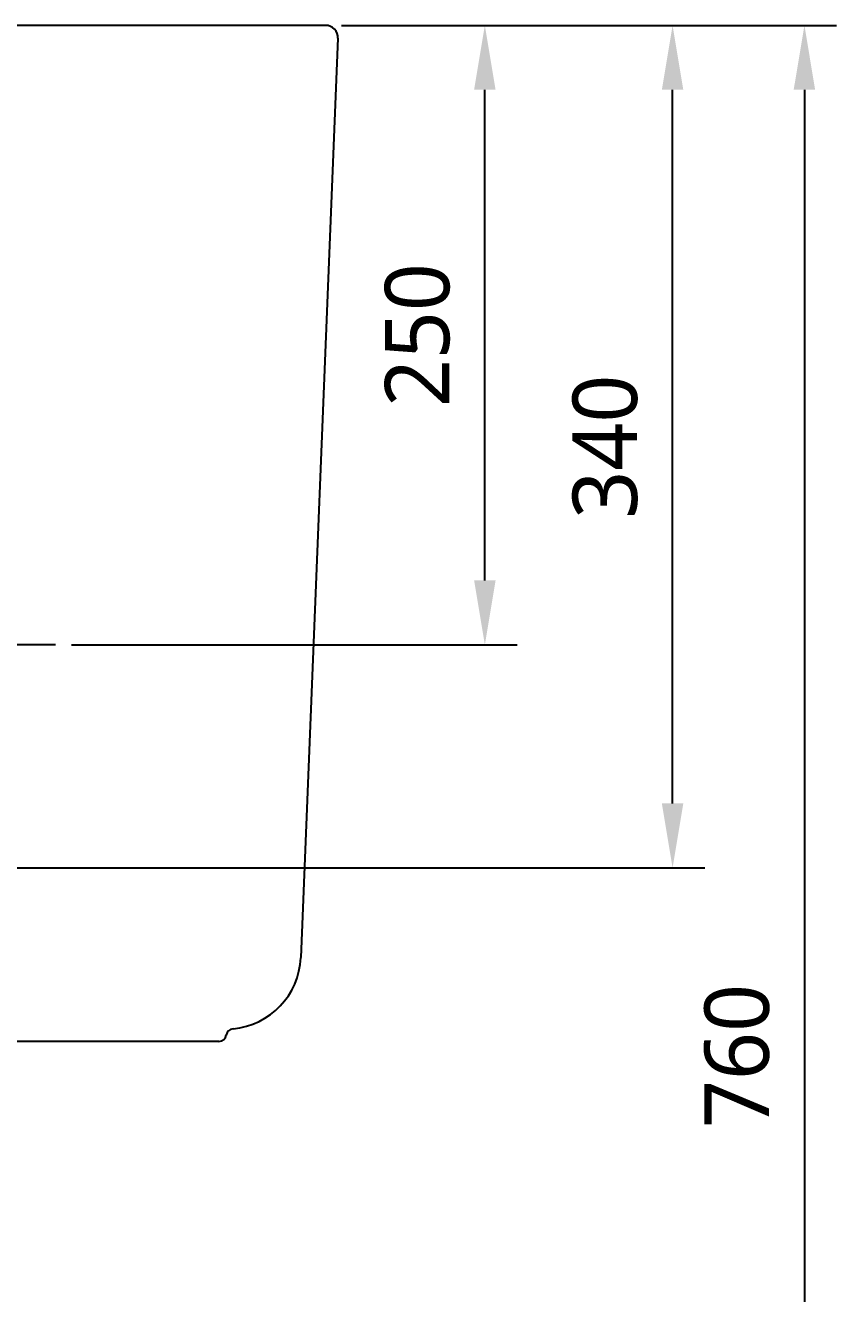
# Model space of a CAD drawing. Extents: x 7158 to 10258, y -4678 to -2578.
# Drawn here: x 8290 to 8617, y -4243 to -3732 of the extents above; entities that cross this region are included whole.
import ezdxf

# ---------------------------------------------------------------- set-up
doc = ezdxf.new("R2010")
doc.units = 0
doc.header["$LTSCALE"] = 20
doc.header["$MEASUREMENT"] = 0
doc.linetypes.add('CENTER', pattern=[2, 1.25, -0.25, 0.25, -0.25])
doc.layers.get('0').update_dxf_attribs({"linetype": 'CONTINUOUS'})
doc.layers.get('DEFPOINTS').update_dxf_attribs({"linetype": 'CONTINUOUS'})
doc.layers.add('CENTER', color=2, linetype='CENTER')
doc.styles.get("Standard").update_dxf_attribs({"font": 'NanumGothic.ttf'})
doc.dimstyles.get("Standard").update_dxf_attribs({"dimtxt": 2.5, "dimasz": 2, "dimexe": 2, "dimexo": 1, "dimgap": 1.5, "dimtad": 1, "dimdec": 0, "dimlfac": 10, "dimrnd": 0.5, "dimzin": 0, "dimdsep": 46, "dimtxsty": 'Standard', "dimcen": 0, "dimclrt": 2, "dimadec": 0, "dimazin": 0, "dimtfac": 1, "dimtdec": 0, "dimtmove": 0, "dimatfit": 3, "dimfxl": 0, "dimtolj": 1, "dimtzin": 0, "dimarcsym": 0})

# ---------------------------------------------------------------- blocks, each defined once
blk = doc.blocks.new('*D59')
at = {"color": 3, "lineweight": -2}
for p, q in [((8429.63, -3731.7), (8616.88, -3731.7)), ((8603.88, -3757.7), (8603.88, -4465.7)), ((8482.13, -4491.7), (8616.88, -4491.7))]:
    blk.add_line(p, q, dxfattribs=at)
at = {"color": 3}
for points in [[(8599.54, -3757.7), (8608.21, -3757.7), (8603.88, -3731.7)], [(8599.54, -4465.7), (8608.21, -4465.7), (8603.88, -4491.7)]]:
    blk.add_solid(points, dxfattribs=at)
at = {"layer": 'DEFPOINTS', "color": 0}
for p in [(8423.13, -3731.7), (8475.63, -4491.7), (8603.88, -4491.7)]:
    blk.add_point(p, dxfattribs=at)
at = {"color": 2, "insert": (8576.72, -4147.56), "char_height": 26, "attachment_point": 5, "rotation": 90}
blk.add_mtext('\\A1;760', dxfattribs=at)
blk = doc.blocks.new('*D60')
at = {"color": 3, "lineweight": -2}
for p, q in [((8429.63, -3731.7), (8563.68, -3731.7)), ((8550.68, -4045.7), (8550.68, -3757.7)), ((8214.63, -4071.7), (8563.68, -4071.7))]:
    blk.add_line(p, q, dxfattribs=at)
at = {"color": 3}
for points in [[(8546.35, -3757.7), (8555.01, -3757.7), (8550.68, -3731.7)], [(8546.35, -4045.7), (8555.01, -4045.7), (8550.68, -4071.7)]]:
    blk.add_solid(points, dxfattribs=at)
at = {"layer": 'DEFPOINTS', "color": 0}
for p in [(8423.13, -3731.7), (8550.68, -3731.7), (8208.13, -4071.7)]:
    blk.add_point(p, dxfattribs=at)
at = {"color": 2, "insert": (8523.51, -3901.7), "char_height": 26, "attachment_point": 5, "rotation": 90}
blk.add_mtext('\\A1;340', dxfattribs=at)
blk = doc.blocks.new('*D64')
at = {"color": 3, "lineweight": -2}
for p, q in [((8417.13, -3731.7), (8487.92, -3731.7)), ((8474.92, -3955.7), (8474.92, -3757.7)), ((8308.13, -3981.7), (8487.92, -3981.7))]:
    blk.add_line(p, q, dxfattribs=at)
at = {"color": 3}
for points in [[(8470.59, -3757.7), (8479.25, -3757.7), (8474.92, -3731.7)], [(8470.59, -3955.7), (8479.25, -3955.7), (8474.92, -3981.7)]]:
    blk.add_solid(points, dxfattribs=at)
at = {"layer": 'DEFPOINTS', "color": 0}
for p in [(8410.63, -3731.7), (8474.92, -3731.7), (8301.63, -3981.7)]:
    blk.add_point(p, dxfattribs=at)
at = {"color": 2, "insert": (8447.77, -3856.7), "char_height": 26, "attachment_point": 5, "rotation": 90}
blk.add_mtext('\\A1;250', dxfattribs=at)

msp = doc.modelspace()

# ---------------------------------------------------------------- linework, layer by layer
for p, q in [((8410.63, -3731.7), (8175.63, -3731.7)), ((8415.63, -3736.9), (8400.61, -4107.91)), ((8367.63, -4141.7), (8175.63, -4141.7))]:
    msp.add_line(p, q)
for centre, radius, start, end in [((8410.63, -3736.7), 5, 357.6816, 90), ((8370.63, -4106.7), 30, 275.1056, 357.6816), ((8367.63, -4138.7), 3, 270, 351.6717), ((8373.57, -4139.57), 3, 95.1056, 171.6717)]:
    msp.add_arc(centre, radius, start, end)
at = {"layer": 'CENTER', "color": 2, "linetype": 'CENTER', "ltscale": 2}
msp.add_line((8301.63, -3981.7), (8049.63, -3981.7), dxfattribs=at)

# ---------------------------------------------------------------- dimensions: what is measured, and where the dimension line sits
for base, p1, p2, picture, middle in [((8550.68, -3731.7), (8208.13, -4071.7), (8423.13, -3731.7), '*D60', (8523.51, -3901.7)), ((8474.92, -3731.7), (8301.63, -3981.7), (8410.63, -3731.7), '*D64', (8447.77, -3856.7))]:
    dim = msp.add_linear_dim(base=base, p1=p1, p2=p2, angle=90, dimstyle='Standard', override={"dimscale": 1.3, "dimtxt": 20, "dimasz": 20, "dimexe": 10, "dimexo": 5, "dimgap": 10, "dimlfac": 1, "dimzin": 8, "dimclrd": 3, "dimclre": 3, "dimfxl": 1.25, "dimarcsym": 1})
    dim.commit()
    dim.dimension.update_dxf_attribs({"geometry": picture, "text_midpoint": middle})
dim = msp.add_linear_dim(base=(8603.88, -4491.7), p1=(8423.13, -3731.7), p2=(8475.63, -4491.7), angle=90, dimstyle='Standard', override={"dimscale": 1.3, "dimtxt": 20, "dimasz": 20, "dimexe": 10, "dimexo": 5, "dimgap": 10, "dimlfac": 1, "dimzin": 8, "dimclrd": 3, "dimclre": 3, "dimfxl": 1.25, "dimarcsym": 1})
dim.commit()
dim.dimension.update_dxf_attribs({"geometry": '*D59', "text_midpoint": (8603.88, -4147.56), "dimtype": 160})

doc.saveas('drawing.dxf')
